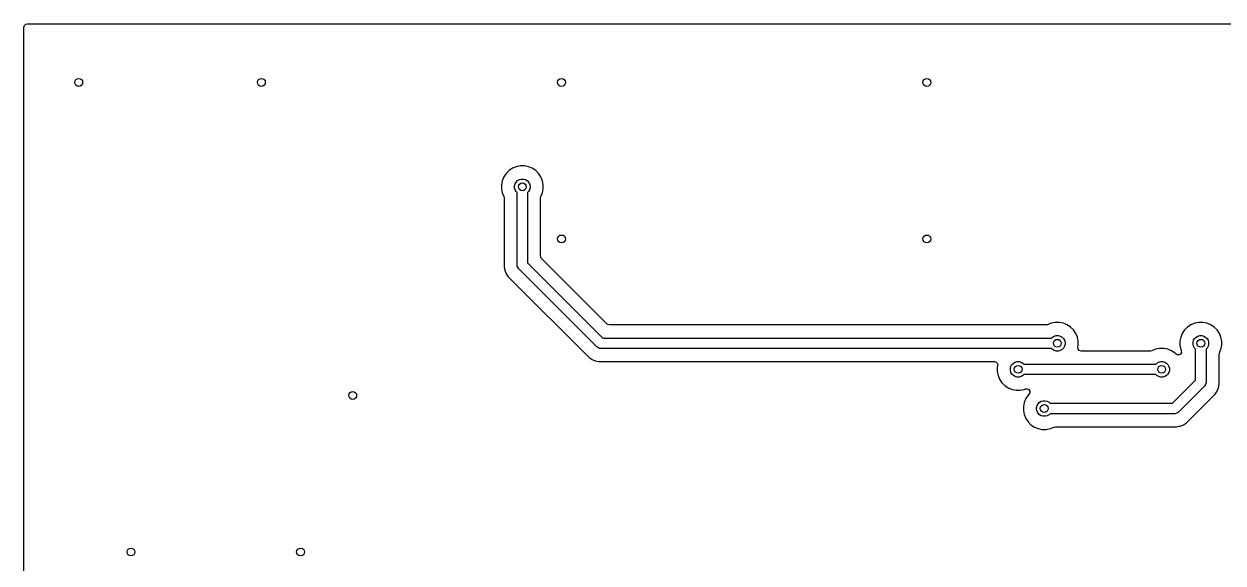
# Model space of a CAD drawing. Extents: x 4.07 to 6.96, y -6.23 to -1.21.
# Drawn here: x 4.071 to 5.88, y -2.025 to -1.211 of the extents above; entities that cross this region are included whole.
import ezdxf

# ---------------------------------------------------------------- set-up
doc = ezdxf.new("R2010")
doc.units = 0
doc.header["$MEASUREMENT"] = 0
doc.layers.add('BLACK', color=7, linetype='CONTINUOUS')

msp = doc.modelspace()

# ---------------------------------------------------------------- linework, layer by layer
at = {"layer": 'BLACK', "linetype": 'CONTINUOUS'}
for p, q in [((4.0717, -1.2132), (4.0737, -1.2114)), ((4.0737, -1.2114), (4.0758, -1.211)), ((4.0758, -1.211), (6.7825, -1.211)), ((4.0709, -1.2159), (4.0717, -1.2132)), ((4.0709, -1.4536), (4.0709, -1.2159)), ((4.8079, -1.4288), (4.8027, -1.4322)), ((4.8136, -1.4264), (4.8079, -1.4288)), ((4.8079, -1.4288), (4.8079, -1.4288)), ((4.8197, -1.4252), (4.8136, -1.4264)), ((4.8136, -1.4264), (4.8136, -1.4264)), ((4.8259, -1.4252), (4.8197, -1.4252)), ((4.8197, -1.4252), (4.8197, -1.4252)), ((4.832, -1.4264), (4.8259, -1.4252)), ((4.8259, -1.4252), (4.8259, -1.4252)), ((4.8378, -1.4288), (4.832, -1.4264)), ((4.832, -1.4264), (4.832, -1.4264)), ((4.8429, -1.4322), (4.8378, -1.4288)), ((4.8378, -1.4288), (4.8378, -1.4288)), ((4.7949, -1.4418), (4.7925, -1.4475)), ((4.7984, -1.4366), (4.7949, -1.4418)), ((4.7949, -1.4418), (4.7949, -1.4418)), ((4.8027, -1.4322), (4.7984, -1.4366)), ((4.7984, -1.4366), (4.7984, -1.4366)), ((4.8027, -1.4322), (4.8027, -1.4322)), ((4.8156, -1.4473), (4.8183, -1.4458)), ((4.8183, -1.4458), (4.8213, -1.445)), ((4.8213, -1.445), (4.8244, -1.445)), ((4.8244, -1.445), (4.8274, -1.4458)), ((4.8274, -1.4458), (4.83, -1.4473)), ((4.8473, -1.4366), (4.8429, -1.4322)), ((4.8429, -1.4322), (4.8429, -1.4322)), ((4.8508, -1.4418), (4.8473, -1.4366)), ((4.8473, -1.4366), (4.8473, -1.4366)), ((4.8531, -1.4475), (4.8508, -1.4418)), ((4.8508, -1.4418), (4.8508, -1.4418)), ((4.0709, -2.4043), (4.0709, -1.4536)), ((4.7925, -1.4475), (4.7913, -1.4536)), ((4.7913, -1.4536), (4.7913, -1.4598)), ((4.7913, -1.4598), (4.7925, -1.4659)), ((4.7925, -1.4475), (4.7925, -1.4475)), ((4.8111, -1.4552), (4.8119, -1.4522)), ((4.8111, -1.4582), (4.8111, -1.4552)), ((4.8119, -1.4612), (4.8111, -1.4582)), ((4.8119, -1.4522), (4.8135, -1.4495)), ((4.8135, -1.4639), (4.8119, -1.4612)), ((4.8135, -1.4495), (4.8156, -1.4473)), ((4.815, -1.4654), (4.8135, -1.4639)), ((4.83, -1.4473), (4.8322, -1.4495)), ((4.8322, -1.4639), (4.8307, -1.4654)), ((4.8322, -1.4495), (4.8337, -1.4522)), ((4.8337, -1.4612), (4.8322, -1.4639)), ((4.8337, -1.4522), (4.8345, -1.4552)), ((4.8345, -1.4582), (4.8337, -1.4612)), ((4.8345, -1.4552), (4.8345, -1.4582)), ((4.8544, -1.4536), (4.8531, -1.4475)), ((4.8531, -1.4475), (4.8531, -1.4475)), ((4.8531, -1.4475), (4.8531, -1.4475)), ((4.8531, -1.4659), (4.8544, -1.4598)), ((4.8544, -1.4598), (4.8544, -1.4536)), ((4.8544, -1.4536), (4.8544, -1.4536)), ((4.8544, -1.4536), (4.8544, -1.4536)), ((4.7925, -1.4659), (4.7925, -1.4659)), ((4.7925, -1.4659), (4.7949, -1.4716)), ((4.7949, -1.4716), (4.7953, -1.4734)), ((4.7953, -1.4734), (4.7953, -1.5721)), ((4.815, -1.5748), (4.815, -1.4654)), ((4.8307, -1.4654), (4.8307, -1.5715)), ((4.8504, -1.4734), (4.8508, -1.4716)), ((4.8504, -1.5614), (4.8504, -1.4734)), ((4.8508, -1.4716), (4.8531, -1.4659)), ((4.8531, -1.4659), (4.8531, -1.4659)), ((4.7953, -1.5721), (4.7953, -1.5775)), ((4.8307, -1.5715), (4.9442, -1.685)), ((4.8505, -1.5624), (4.8504, -1.5614)), ((4.8518, -1.5648), (4.8505, -1.5624)), ((4.9509, -1.6639), (4.8518, -1.5648)), ((4.7953, -1.5775), (4.7953, -1.5775)), ((4.7953, -1.5775), (4.7953, -1.5775)), ((4.7953, -1.5775), (4.7963, -1.5828)), ((4.7963, -1.5828), (4.7963, -1.5828)), ((4.7963, -1.5828), (4.7984, -1.5879)), ((4.7984, -1.5879), (4.8014, -1.5924)), ((4.8151, -1.5763), (4.815, -1.5748)), ((4.8163, -1.5792), (4.8151, -1.5763)), ((4.8173, -1.5804), (4.8163, -1.5792)), ((4.9354, -1.6985), (4.8173, -1.5804)), ((4.8014, -1.5924), (4.9234, -1.7143)), ((4.9518, -1.6646), (4.9509, -1.6639)), ((5.6207, -1.6626), (5.615, -1.665)), ((5.6268, -1.6614), (5.6207, -1.6626)), ((5.6207, -1.6626), (5.6207, -1.6626)), ((5.633, -1.6614), (5.6268, -1.6614)), ((5.6268, -1.6614), (5.6268, -1.6614)), ((5.6391, -1.6626), (5.633, -1.6614)), ((5.633, -1.6614), (5.633, -1.6614)), ((5.6448, -1.665), (5.6391, -1.6626)), ((5.6391, -1.6626), (5.6391, -1.6626)), ((5.8373, -1.6626), (5.8315, -1.665)), ((5.8434, -1.6614), (5.8373, -1.6626)), ((5.8373, -1.6626), (5.8373, -1.6626)), ((5.8496, -1.6614), (5.8434, -1.6614)), ((5.8434, -1.6614), (5.8434, -1.6614)), ((5.8556, -1.6626), (5.8496, -1.6614)), ((5.8496, -1.6614), (5.8496, -1.6614)), ((5.8614, -1.665), (5.8556, -1.6626)), ((5.8556, -1.6626), (5.8556, -1.6626)), ((4.9544, -1.6653), (4.9518, -1.6646)), ((5.6132, -1.6653), (4.9544, -1.6653)), ((5.615, -1.665), (5.6132, -1.6653)), ((5.6227, -1.6835), (5.6254, -1.682)), ((5.6254, -1.682), (5.6284, -1.6812)), ((5.6284, -1.6812), (5.6315, -1.6812)), ((5.6315, -1.6812), (5.6344, -1.682)), ((5.6344, -1.682), (5.6371, -1.6835)), ((5.65, -1.6684), (5.6448, -1.665)), ((5.6448, -1.665), (5.6448, -1.665)), ((5.6544, -1.6728), (5.65, -1.6684)), ((5.65, -1.6684), (5.65, -1.6684)), ((5.6578, -1.678), (5.6544, -1.6728)), ((5.6544, -1.6728), (5.6544, -1.6728)), ((5.6578, -1.678), (5.6578, -1.678)), ((5.6602, -1.6837), (5.6578, -1.678)), ((5.8185, -1.678), (5.8162, -1.6837)), ((5.822, -1.6728), (5.8185, -1.678)), ((5.8185, -1.678), (5.8185, -1.678)), ((5.8264, -1.6684), (5.822, -1.6728)), ((5.822, -1.6728), (5.822, -1.6728)), ((5.8315, -1.665), (5.8264, -1.6684)), ((5.8264, -1.6684), (5.8264, -1.6684)), ((5.8315, -1.665), (5.8315, -1.665)), ((5.8393, -1.6835), (5.8419, -1.682)), ((5.8419, -1.682), (5.8449, -1.6812)), ((5.8449, -1.6812), (5.848, -1.6812)), ((5.848, -1.6812), (5.851, -1.682)), ((5.851, -1.682), (5.8536, -1.6835)), ((5.8665, -1.6684), (5.8614, -1.665)), ((5.8614, -1.665), (5.8614, -1.665)), ((5.8709, -1.6728), (5.8665, -1.6684)), ((5.8665, -1.6684), (5.8665, -1.6684)), ((5.8744, -1.678), (5.8709, -1.6728)), ((5.8709, -1.6728), (5.8709, -1.6728)), ((5.8768, -1.6837), (5.8744, -1.678)), ((5.8744, -1.678), (5.8744, -1.678)), ((4.9366, -1.6995), (4.9354, -1.6985)), ((4.9394, -1.7006), (4.9366, -1.6995)), ((4.9442, -1.685), (5.6212, -1.685)), ((5.6212, -1.685), (5.6227, -1.6835)), ((5.6371, -1.6835), (5.6393, -1.6857)), ((5.6393, -1.7001), (5.6371, -1.7023)), ((5.6393, -1.6857), (5.6408, -1.6884)), ((5.6408, -1.6974), (5.6393, -1.7001)), ((5.6408, -1.6884), (5.6416, -1.6914)), ((5.6416, -1.6945), (5.6408, -1.6974)), ((5.6416, -1.6914), (5.6416, -1.6945)), ((5.6614, -1.6898), (5.6602, -1.6837)), ((5.6602, -1.6837), (5.6602, -1.6837)), ((5.6602, -1.6837), (5.6602, -1.6837)), ((5.6608, -1.6991), (5.6609, -1.6989)), ((5.6612, -1.7019), (5.6608, -1.6991)), ((5.6609, -1.6989), (5.6614, -1.696)), ((5.6614, -1.696), (5.6614, -1.6898)), ((5.6614, -1.6898), (5.6614, -1.6898)), ((5.6614, -1.696), (5.6614, -1.696)), ((5.8162, -1.6837), (5.8149, -1.6898)), ((5.8149, -1.6898), (5.8149, -1.696)), ((5.8149, -1.696), (5.8162, -1.7021)), ((5.8162, -1.6837), (5.8162, -1.6837)), ((5.8347, -1.6914), (5.8355, -1.6884)), ((5.8347, -1.6945), (5.8347, -1.6914)), ((5.8355, -1.6974), (5.8347, -1.6945)), ((5.8355, -1.6884), (5.8371, -1.6857)), ((5.8371, -1.7001), (5.8355, -1.6974)), ((5.8371, -1.6857), (5.8393, -1.6835)), ((5.8386, -1.7016), (5.8371, -1.7001)), ((5.8536, -1.6835), (5.8558, -1.6857)), ((5.8558, -1.7001), (5.8543, -1.7016)), ((5.8558, -1.6857), (5.8574, -1.6884)), ((5.8574, -1.6974), (5.8558, -1.7001)), ((5.8574, -1.6884), (5.8582, -1.6914)), ((5.8582, -1.6945), (5.8574, -1.6974)), ((5.8582, -1.6914), (5.8582, -1.6945)), ((5.878, -1.6898), (5.8768, -1.6837)), ((5.8768, -1.6837), (5.8768, -1.6837)), ((5.8768, -1.6837), (5.8768, -1.6837)), ((5.8768, -1.7021), (5.878, -1.696)), ((5.878, -1.696), (5.878, -1.6898)), ((5.878, -1.6898), (5.878, -1.6898)), ((5.878, -1.6898), (5.878, -1.6898)), ((4.9234, -1.7143), (4.9279, -1.7174)), ((4.9279, -1.7174), (4.9329, -1.7194)), ((4.9409, -1.7008), (4.9394, -1.7006)), ((5.6212, -1.7008), (4.9409, -1.7008)), ((5.6227, -1.7023), (5.6212, -1.7008)), ((5.6254, -1.7038), (5.6227, -1.7023)), ((5.6284, -1.7046), (5.6254, -1.7038)), ((5.6315, -1.7046), (5.6284, -1.7046)), ((5.6344, -1.7038), (5.6315, -1.7046)), ((5.6371, -1.7023), (5.6344, -1.7038)), ((5.663, -1.7039), (5.6612, -1.7019)), ((5.6657, -1.7047), (5.663, -1.7039)), ((5.7707, -1.7047), (5.6657, -1.7047)), ((5.7725, -1.7043), (5.7707, -1.7047)), ((5.7782, -1.702), (5.7725, -1.7043)), ((5.7843, -1.7008), (5.7782, -1.702)), ((5.7782, -1.702), (5.7782, -1.702)), ((5.7905, -1.7008), (5.7843, -1.7008)), ((5.7843, -1.7008), (5.7843, -1.7008)), ((5.7966, -1.702), (5.7905, -1.7008)), ((5.7905, -1.7008), (5.7905, -1.7008)), ((5.8023, -1.7044), (5.7966, -1.702)), ((5.7966, -1.702), (5.7966, -1.702)), ((5.8075, -1.7078), (5.8023, -1.7044)), ((5.8023, -1.7044), (5.8023, -1.7044)), ((5.809, -1.7093), (5.8075, -1.7078)), ((5.8075, -1.7078), (5.8075, -1.7078)), ((5.8109, -1.7104), (5.809, -1.7093)), ((5.8136, -1.7105), (5.8109, -1.7104)), ((5.816, -1.7091), (5.8136, -1.7105)), ((5.8172, -1.7067), (5.816, -1.7091)), ((5.8162, -1.7021), (5.8162, -1.7021)), ((5.8162, -1.7021), (5.8169, -1.7039)), ((5.8169, -1.7039), (5.8172, -1.7067)), ((5.8386, -1.7487), (5.8386, -1.7016)), ((5.8543, -1.7016), (5.8543, -1.752)), ((5.874, -1.7097), (5.8744, -1.7078)), ((5.874, -1.7493), (5.874, -1.7097)), ((5.8744, -1.7078), (5.8758, -1.7044)), ((5.8758, -1.7044), (5.8768, -1.7021)), ((4.9329, -1.7194), (4.9329, -1.7194)), ((4.9329, -1.7194), (4.9329, -1.7194)), ((4.9329, -1.7194), (4.9329, -1.7194)), ((4.9329, -1.7194), (4.9382, -1.7205)), ((4.9382, -1.7205), (4.9382, -1.7205)), ((4.9382, -1.7205), (4.9382, -1.7205)), ((4.9382, -1.7205), (5.5351, -1.7205)), ((5.5351, -1.7205), (5.5378, -1.7213)), ((5.5378, -1.7213), (5.5396, -1.7233)), ((5.5399, -1.7263), (5.5394, -1.7292)), ((5.5394, -1.7292), (5.5394, -1.7354)), ((5.5394, -1.7354), (5.5406, -1.7415)), ((5.5396, -1.7233), (5.54, -1.7261)), ((5.54, -1.7261), (5.5399, -1.7263)), ((5.5592, -1.7307), (5.56, -1.7278)), ((5.5592, -1.7338), (5.5592, -1.7307)), ((5.56, -1.7368), (5.5592, -1.7338)), ((5.56, -1.7278), (5.5615, -1.7251)), ((5.5615, -1.7251), (5.5637, -1.7229)), ((5.5637, -1.7229), (5.5663, -1.7214)), ((5.5663, -1.7214), (5.5693, -1.7206)), ((5.5693, -1.7206), (5.5724, -1.7206)), ((5.5724, -1.7206), (5.5754, -1.7214)), ((5.5754, -1.7214), (5.5781, -1.7229)), ((5.5781, -1.7229), (5.5796, -1.7244)), ((5.5796, -1.7244), (5.7787, -1.7244)), ((5.7787, -1.7244), (5.7802, -1.7229)), ((5.7802, -1.7229), (5.7829, -1.7214)), ((5.7829, -1.7214), (5.7859, -1.7206)), ((5.7859, -1.7206), (5.7889, -1.7206)), ((5.7889, -1.7206), (5.7919, -1.7214)), ((5.7919, -1.7214), (5.7946, -1.7229)), ((5.7946, -1.7229), (5.7968, -1.7251)), ((5.7968, -1.7251), (5.7983, -1.7278)), ((5.7983, -1.7278), (5.7991, -1.7307)), ((5.7991, -1.7338), (5.7983, -1.7368)), ((5.7991, -1.7307), (5.7991, -1.7338)), ((5.5406, -1.7415), (5.5406, -1.7415)), ((5.5406, -1.7415), (5.5429, -1.7472)), ((5.5429, -1.7472), (5.5429, -1.7472)), ((5.5429, -1.7472), (5.5464, -1.7524)), ((5.5464, -1.7524), (5.5464, -1.7524)), ((5.5464, -1.7524), (5.5508, -1.7568)), ((5.5615, -1.7395), (5.56, -1.7368)), ((5.5637, -1.7417), (5.5615, -1.7395)), ((5.5663, -1.7432), (5.5637, -1.7417)), ((5.5693, -1.744), (5.5663, -1.7432)), ((5.5724, -1.744), (5.5693, -1.744)), ((5.5754, -1.7432), (5.5724, -1.744)), ((5.5781, -1.7417), (5.5754, -1.7432)), ((5.5796, -1.7402), (5.5781, -1.7417)), ((5.7787, -1.7402), (5.5796, -1.7402)), ((5.7802, -1.7417), (5.7787, -1.7402)), ((5.7829, -1.7432), (5.7802, -1.7417)), ((5.7859, -1.744), (5.7829, -1.7432)), ((5.7889, -1.744), (5.7859, -1.744)), ((5.7919, -1.7432), (5.7889, -1.744)), ((5.7946, -1.7417), (5.7919, -1.7432)), ((5.7968, -1.7395), (5.7946, -1.7417)), ((5.7983, -1.7368), (5.7968, -1.7395)), ((5.8038, -1.7835), (5.8386, -1.7487)), ((5.8542, -1.7535), (5.853, -1.7563)), ((5.8543, -1.752), (5.8542, -1.7535)), ((5.873, -1.76), (5.874, -1.7547)), ((5.874, -1.7547), (5.874, -1.7493)), ((5.5508, -1.7568), (5.5508, -1.7568)), ((5.5508, -1.7568), (5.5559, -1.7602)), ((5.5559, -1.7602), (5.5559, -1.7602)), ((5.5559, -1.7602), (5.5617, -1.7626)), ((5.5617, -1.7626), (5.5617, -1.7626)), ((5.5617, -1.7626), (5.5658, -1.7634)), ((5.5658, -1.7634), (5.5678, -1.7638)), ((5.5678, -1.7638), (5.5678, -1.7638)), ((5.5678, -1.7638), (5.5678, -1.7638)), ((5.5678, -1.7638), (5.574, -1.7638)), ((5.574, -1.7638), (5.5801, -1.7626)), ((5.574, -1.7638), (5.574, -1.7638)), ((5.5801, -1.7626), (5.5819, -1.7618)), ((5.5819, -1.7618), (5.5846, -1.7615)), ((5.5858, -1.7712), (5.5823, -1.7764)), ((5.5846, -1.7615), (5.5871, -1.7628)), ((5.5872, -1.7698), (5.5858, -1.7712)), ((5.5858, -1.7712), (5.5858, -1.7712)), ((5.5871, -1.7628), (5.5885, -1.7651)), ((5.5884, -1.7679), (5.5872, -1.7698)), ((5.5885, -1.7651), (5.5884, -1.7679)), ((5.852, -1.7575), (5.8127, -1.7969)), ((5.8247, -1.8128), (5.8679, -1.7695)), ((5.853, -1.7563), (5.852, -1.7575)), ((5.8679, -1.7695), (5.8709, -1.765)), ((5.8709, -1.765), (5.8714, -1.7638)), ((5.8714, -1.7638), (5.8729, -1.7602)), ((5.8729, -1.7602), (5.873, -1.76)), ((5.5799, -1.7821), (5.5787, -1.7882)), ((5.5787, -1.7882), (5.5787, -1.7944)), ((5.5823, -1.7764), (5.5799, -1.7821)), ((5.5799, -1.7821), (5.5799, -1.7821)), ((5.5823, -1.7764), (5.5823, -1.7764)), ((5.5985, -1.7898), (5.5993, -1.7868)), ((5.5985, -1.7929), (5.5985, -1.7898)), ((5.5993, -1.7868), (5.6009, -1.7841)), ((5.6009, -1.7841), (5.603, -1.782)), ((5.603, -1.782), (5.6057, -1.7804)), ((5.6057, -1.7804), (5.6087, -1.7796)), ((5.6087, -1.7796), (5.6118, -1.7796)), ((5.6118, -1.7796), (5.6148, -1.7804)), ((5.6148, -1.7804), (5.6174, -1.782)), ((5.6174, -1.782), (5.6189, -1.7835)), ((5.6189, -1.7835), (5.8038, -1.7835)), ((5.5787, -1.7944), (5.5799, -1.8005)), ((5.5799, -1.8005), (5.5799, -1.8005)), ((5.5799, -1.8005), (5.5823, -1.8063)), ((5.5823, -1.8063), (5.5823, -1.8063)), ((5.5823, -1.8063), (5.5858, -1.8114)), ((5.5993, -1.7959), (5.5985, -1.7929)), ((5.6009, -1.7985), (5.5993, -1.7959)), ((5.603, -1.8007), (5.6009, -1.7985)), ((5.6057, -1.8023), (5.603, -1.8007)), ((5.6087, -1.803), (5.6057, -1.8023)), ((5.6118, -1.803), (5.6087, -1.803)), ((5.6148, -1.8023), (5.6118, -1.803)), ((5.6174, -1.8007), (5.6148, -1.8023)), ((5.6189, -1.7992), (5.6174, -1.8007)), ((5.8071, -1.7992), (5.6189, -1.7992)), ((5.8086, -1.7991), (5.8071, -1.7992)), ((5.8115, -1.7979), (5.8086, -1.7991)), ((5.8127, -1.7969), (5.8115, -1.7979)), ((5.5858, -1.8114), (5.5858, -1.8114)), ((5.5858, -1.8114), (5.5901, -1.8158)), ((5.5901, -1.8158), (5.5901, -1.8158)), ((5.5901, -1.8158), (5.5953, -1.8193)), ((5.5953, -1.8193), (5.5953, -1.8193)), ((5.5953, -1.8193), (5.601, -1.8216)), ((5.601, -1.8216), (5.601, -1.8216)), ((5.601, -1.8216), (5.6071, -1.8229)), ((5.6071, -1.8229), (5.6071, -1.8229)), ((5.6071, -1.8229), (5.6071, -1.8229)), ((5.6071, -1.8229), (5.6133, -1.8229)), ((5.6133, -1.8229), (5.6194, -1.8216)), ((5.6133, -1.8229), (5.6133, -1.8229)), ((5.6194, -1.8216), (5.6224, -1.8204)), ((5.6224, -1.8204), (5.6251, -1.8193)), ((5.6251, -1.8193), (5.627, -1.8189)), ((5.627, -1.8189), (5.8098, -1.8189)), ((5.8098, -1.8189), (5.8134, -1.8182)), ((5.8134, -1.8182), (5.8151, -1.8179)), ((5.8151, -1.8179), (5.8176, -1.8168)), ((5.8176, -1.8168), (5.8201, -1.8158)), ((5.8201, -1.8158), (5.8201, -1.8158)), ((5.8201, -1.8158), (5.8201, -1.8158)), ((5.8201, -1.8158), (5.8247, -1.8128))]:
    msp.add_line(p, q, dxfattribs=at)
at = {"layer": 'BLACK'}
for centre in [(4.1535, -1.2992), (4.4291, -1.2992), (4.8819, -1.2992), (5.4331, -1.2992), (4.8228, -1.4567), (4.8819, -1.5354), (5.4331, -1.5354), (5.6299, -1.6929), (5.8465, -1.6929), (5.5709, -1.7323), (5.7874, -1.7323), (4.5669, -1.7717), (5.6102, -1.7913), (4.2323, -2.0079), (4.4882, -2.0079)]:
    msp.add_circle(centre, 0.00591, dxfattribs=at)
at = {"layer": 'WHITE'}
for centre in [(4.1535, -1.2992), (4.4291, -1.2992), (4.8819, -1.2992), (5.4331, -1.2992), (4.8228, -1.4567), (4.8819, -1.5354), (5.4331, -1.5354), (5.6299, -1.6929), (5.8465, -1.6929), (5.5709, -1.7323), (5.7874, -1.7323), (4.5669, -1.7717), (5.6102, -1.7913), (4.2323, -2.0079), (4.4882, -2.0079)]:
    msp.add_circle(centre, 0.00591, dxfattribs=at)

doc.saveas('drawing.dxf')
